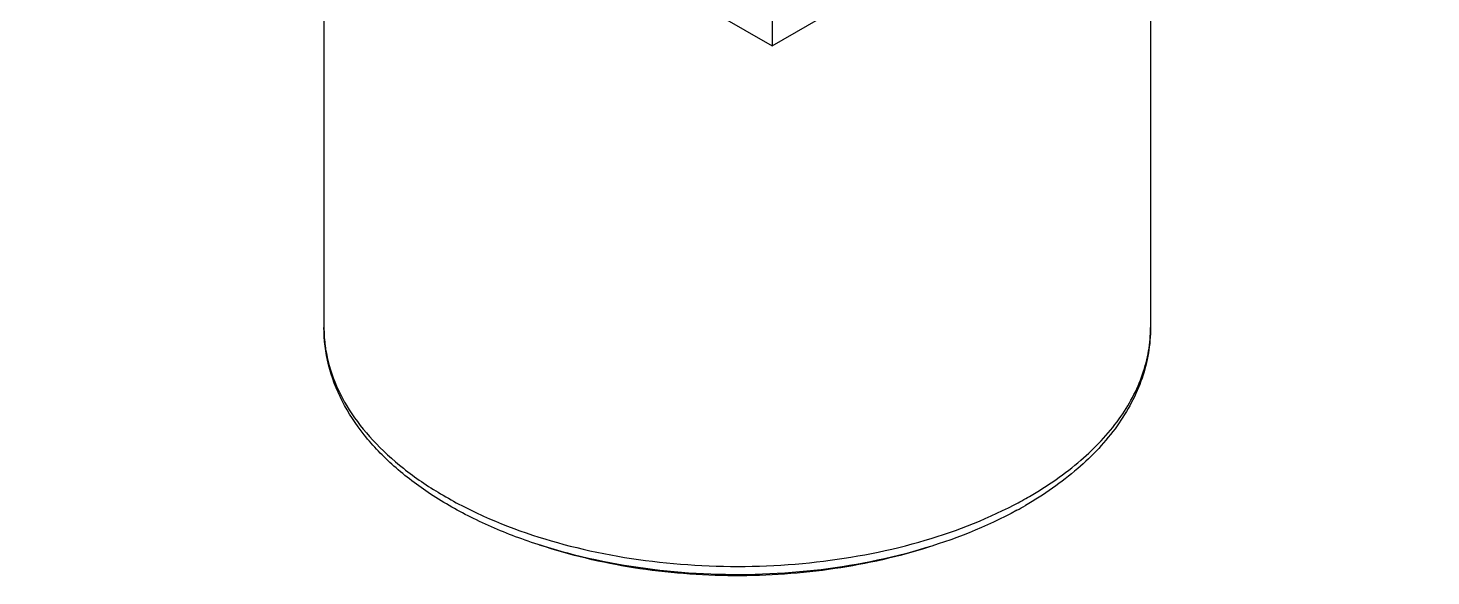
# Model space of a CAD drawing. Header units: millimetres. Extents: x 0 to 1189, y 0 to 841.
# Drawn here: x 545.5 to 722, y 276.6 to 345.5 of the extents above; entities that cross this region are included whole.
import ezdxf

# ---------------------------------------------------------------- set-up
doc = ezdxf.new("R2010")
doc.units = ezdxf.units.MM
doc.header["$LTSCALE"] = 65.395
doc.layers.get('0').update_dxf_attribs({"linetype": 'CONTINUOUS'})
doc.layers.add('SURFACES', color=7, linetype='CONTINUOUS')

msp = doc.modelspace()

# ---------------------------------------------------------------- linework, layer by layer
at = {"color": 7, "linetype": 'Continuous'}
msp.add_line((639.1, 346.5), (639.1, 343.23), dxfattribs=at)
at = {"color": 9, "linetype": 'Continuous'}
msp.add_line((582.85, 305.74), (582.86, 305.66), dxfattribs=at)
msp.add_lwpolyline([(582.85, 305.74), (582.85, 305.69), (582.86, 305.66)], dxfattribs=at)
for centre, radius, start, end in [((600.09, 307.83), 17.37, 180.001, 183.2173), ((600.19, 307.84), 17.47, 183.2202, 186.8866), ((645.9, 330.98), 51.23, 297.5043, 299.9747)]:
    msp.add_arc(centre, radius, start, end, dxfattribs=at)
at = {"color": 7, "linetype": 'Continuous'}
msp.add_arc((645.93, 328.84), 50.09, 298.5968, 299.9947, dxfattribs=at)
for points, knots in [([(669.91, 284.86), (666.03, 282.74), (657.36, 279.35), (643.36, 276.76), (628.69, 276.55), (616.65, 278.39), (607.68, 281.1), (601.6, 283.65), (596.18, 286.7), (591.53, 290.22), (587.73, 294.15), (584.89, 298.45), (583.12, 303.05), (582.72, 306.26), (582.72, 307.83)], [0, 0, 0, 0, 0.129093, 0.269364, 0.414138, 0.555751, 0.623198, 0.687397, 0.747878, 0.804448, 0.857257, 0.906827, 0.954035, 1, 1, 1, 1]), ([(686.72, 307.83), (686.72, 306.76), (686.54, 304.6), (685.44, 300.32), (682.66, 295.14), (677.55, 289.73), (673.3, 286.8), (670.97, 285.46)], [0, 0, 0, 0, 0.112259, 0.225895, 0.462147, 0.7185, 1, 1, 1, 1]), ([(658.89, 280.26), (655.02, 279.01), (646.88, 277.18), (634.33, 276.31), (621.8, 277.29), (613.7, 279.2), (609.86, 280.49)], [0, 0, 0, 0, 0.245116, 0.500655, 0.755853, 1, 1, 1, 1])]:
    msp.add_open_spline(points, degree=3, knots=knots, dxfattribs=at)
at = {"color": 9, "linetype": 'Continuous'}
for points, knots in [([(671.49, 286.6), (673.77, 287.92), (677.91, 290.77), (682.86, 295.96), (685.52, 300.86), (686.55, 304.85), (686.72, 306.84), (686.72, 307.83)], [0, 0, 0, 0, 0.289589, 0.548633, 0.781636, 0.891838, 1, 1, 1, 1]), ([(582.86, 305.66), (583.03, 304.25), (583.76, 301.38), (585.83, 297.32), (588.85, 293.48), (592.75, 289.94), (597.45, 286.76), (604.86, 282.95), (615.56, 279.51), (629.44, 277.58), (643.71, 277.87), (657.31, 280.37), (665.75, 283.56), (669.55, 285.54)], [0, 0, 0, 0, 0.042993, 0.088289, 0.136985, 0.189732, 0.246768, 0.307982, 0.441053, 0.583899, 0.729512, 0.870439, 1, 1, 1, 1])]:
    msp.add_open_spline(points, degree=3, knots=knots, dxfattribs=at)
at = {"layer": 'SURFACES', "color": 7, "linetype": 'Continuous'}
for p, q in [((545.49, 397.27), (639.1, 343.23)), ((639.1, 343.23), (722, 391.09)), ((582.72, 375.78), (582.72, 307.83)), ((686.72, 370.72), (686.72, 307.83))]:
    msp.add_line(p, q, dxfattribs=at)

doc.saveas('drawing.dxf')
